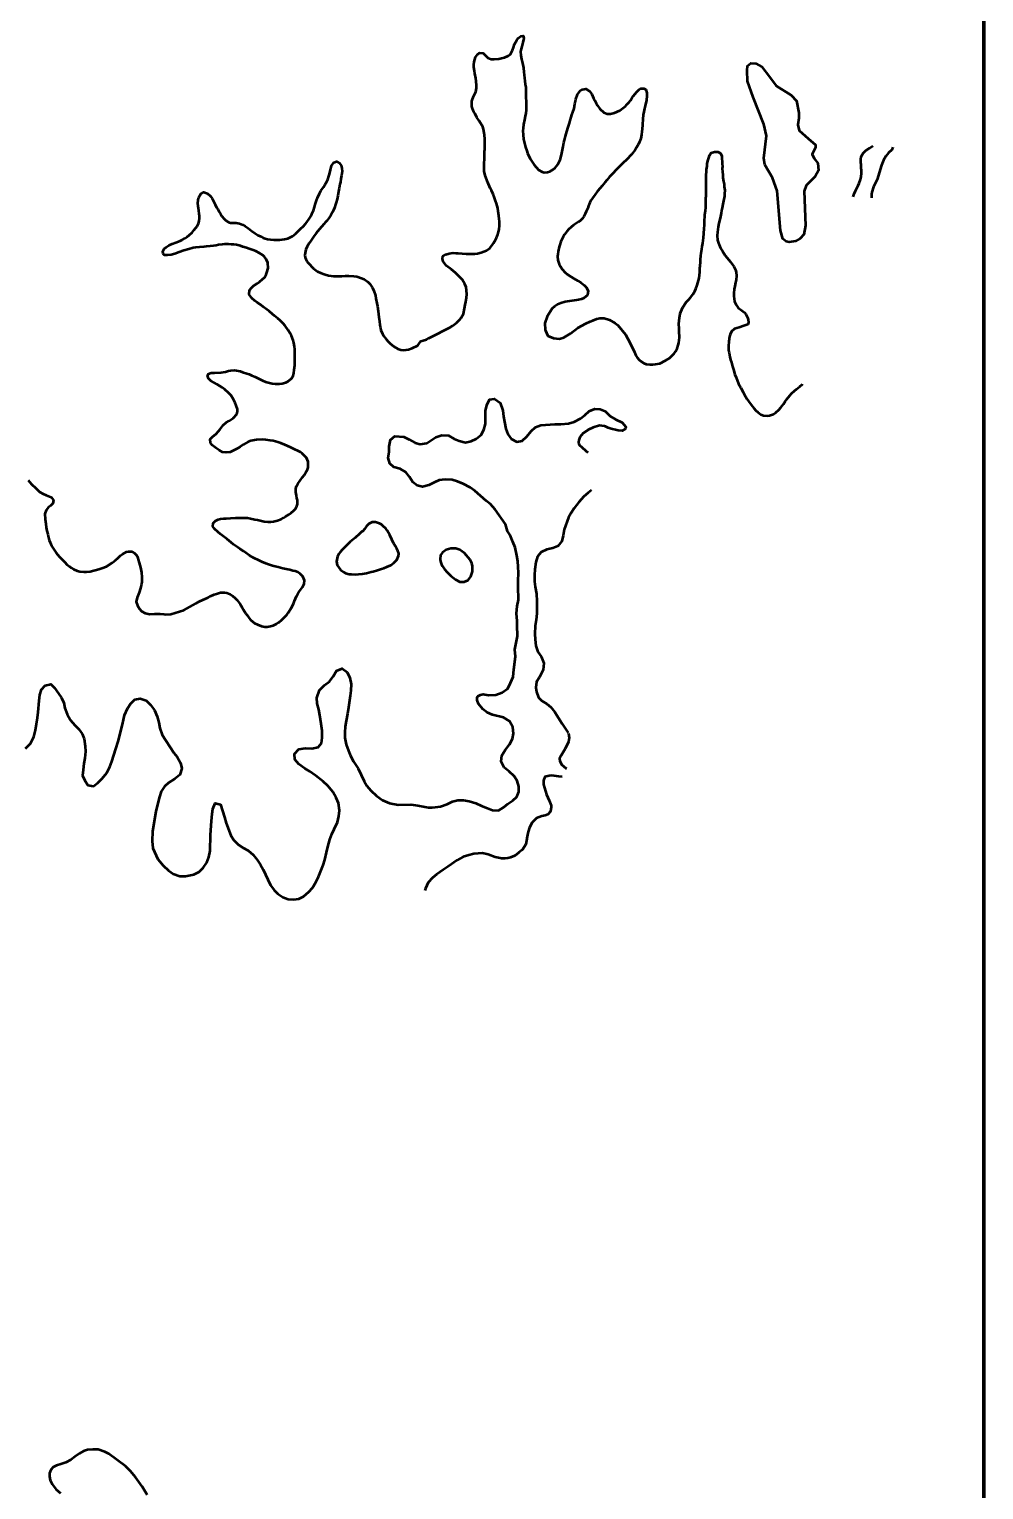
# Model space of a CAD drawing. Header units: metres. Extents: x 531395 to 538605, y 1843190 to 1853105.
# Drawn here: x 536774 to 538605, y 1848858 to 1851660 of the extents above; entities that cross this region are included whole.
import ezdxf

# ---------------------------------------------------------------- set-up
doc = ezdxf.new("R2010")
doc.units = ezdxf.units.M
doc.header["$LTSCALE"] = 4
doc.layers.add('2', color=7, linetype='Continuous', lineweight=53)
doc.layers.add('61', color=7, linetype='Continuous', lineweight=13)

msp = doc.modelspace()

# ---------------------------------------------------------------- linework, layer by layer
at = {"layer": '2'}
for points in [[(537665.8, 1851338.71), (537663.55, 1851343.55), (537660.42, 1851350.51), (537658.18, 1851355.35), (537653.75, 1851365.69), (537648.57, 1851379.2), (537646.56, 1851387.85), (537646.29, 1851393.7), (537646.59, 1851402.61), (537647.41, 1851411.58), (537647.4, 1851417.45), (537647.45, 1851425.16), (537647.56, 1851430), (537647.8, 1851437.08), (537648.11, 1851441.3), (537647.93, 1851449.89), (537647.32, 1851456.48), (537646.68, 1851460.98), (537645.35, 1851468.14), (537643.91, 1851472.81), (537637.31, 1851483.94), (537632.8, 1851490.36), (537629.01, 1851497.37), (537626.71, 1851501.55), (537624.03, 1851507.91), (537622.94, 1851511.83), (537622.87, 1851521.75), (537624.21, 1851526.08), (537626.95, 1851531.87), (537628.84, 1851536), (537630.61, 1851539.98), (537631.77, 1851547.03), (537631.97, 1851552.28), (537631.07, 1851560.27), (537630.4, 1851566.2), (537628.9, 1851574.91), (537627.94, 1851579.89), (537626.99, 1851587.23), (537627.01, 1851591.67), (537627.26, 1851597.57), (537629.82, 1851606.09), (537634.03, 1851611.65), (537637.86, 1851614.69), (537644.6, 1851614.01), (537650.11, 1851607.98), (537653.84, 1851605), (537660.23, 1851602.72), (537665.76, 1851602.3), (537675.04, 1851603.34), (537680.03, 1851604.29), (537685.73, 1851605.85), (537692.83, 1851608.87), (537697.04, 1851612.08), (537701.12, 1851619.86), (537702.81, 1851624.61), (537705.06, 1851631.27), (537709.06, 1851638.63), (537711.84, 1851642.99), (537716.64, 1851646.67), (537721.4, 1851647.33), (537722.47, 1851642.49), (537720.87, 1851634.61), (537718.85, 1851627.07), (537717.54, 1851622.49), (537716.6, 1851616.9), (537717.04, 1851609.51), (537718.26, 1851602.2), (537720.01, 1851594.7), (537721.77, 1851586.02), (537722.88, 1851577.39), (537723.2, 1851572.21), (537723.9, 1851566.02), (537724.48, 1851560.86), (537725.52, 1851553.93), (537726.21, 1851548.92), (537726.48, 1851543.07), (537726.68, 1851538.92), (537726.58, 1851529.37), (537726.88, 1851520.92), (537727.32, 1851512.36), (537726.88, 1851504.73), (537726.2, 1851499.17), (537725.55, 1851493.36), (537724.12, 1851486.28), (537722.05, 1851476.9), (537721.14, 1851469.88), (537720.92, 1851464.9), (537721.13, 1851457.22), (537722.17, 1851449.11), (537723.18, 1851443.61), (537724.54, 1851438.54), (537726.12, 1851433.76), (537728.48, 1851426.71), (537730.03, 1851422.19), (537734.81, 1851411.1), (537742.19, 1851400.05), (537751, 1851390.21), (537757.56, 1851386.38), (537761.86, 1851385.3), (537768.22, 1851385.62), (537772.52, 1851386.89)], [(537772.52, 1851386.89), (537778.99, 1851390.88), (537783.05, 1851394.21), (537787.8, 1851400.75), (537792.06, 1851409.32), (537794.11, 1851416.6), (537795.45, 1851422.11), (537798.04, 1851435.06), (537799.43, 1851442.4), (537800.74, 1851446.99), (537802.51, 1851454.5), (537803.79, 1851459.34), (537805.1, 1851463.93), (537807.44, 1851472.15), (537810.21, 1851480.04), (537811.61, 1851485.03), (537813.75, 1851491.53), (537815, 1851495.46), (537816.91, 1851500.51), (537819.11, 1851507.67), (537820.7, 1851516.73), (537821.81, 1851521.95), (537822.41, 1851525.93), (537825.57, 1851534.9), (537830.55, 1851541.73), (537834.96, 1851544.32), (537841.58, 1851545.84), (537848.92, 1851540.93), (537852.97, 1851535.12), (537856.27, 1851527.78), (537858.63, 1851523.09), (537861.39, 1851518.31), (537864.14, 1851513.53), (537868.48, 1851507.49), (537875.85, 1851499.96), (537882.79, 1851497.48), (537889.15, 1851497.8), (537896.63, 1851499.82), (537906.57, 1851504.33), (537912.78, 1851508.3), (537917.96, 1851512.14), (537920.48, 1851515.3), (537924.65, 1851519.95), (537927, 1851523.47), (537930.69, 1851528.98), (537933.32, 1851532.28), (537938.52, 1851539.39), (537943.13, 1851543.7), (537947.94, 1851546.2), (537953.12, 1851546.52), (537956.39, 1851544.15), (537958.81, 1851537.76), (537958.9, 1851532.29), (537958.26, 1851524.12), (537955.58, 1851513.11), (537954.18, 1851508.13), (537952.59, 1851501.42), (537951.79, 1851495.71), (537950.92, 1851487.26), (537950.59, 1851477.43), (537949.74, 1851467.55), (537949.29, 1851463.45), (537948.41, 1851457.34), (537946.96, 1851450.52), (537944.7, 1851443.87), (537942.82, 1851439.74), (537939.02, 1851432.92), (537936.1, 1851428.67), (537929.01, 1851419.78), (537919.45, 1851409.56), (537913.47, 1851403.54), (537909.21, 1851399.66), (537903.23, 1851393.64), (537899.48, 1851389.82), (537894.27, 1851383.88), (537890.75, 1851380.35), (537887.26, 1851376.57), (537882.12, 1851370.11), (537878.28, 1851365.89), (537872.88, 1851359.41), (537869.19, 1851355.08), (537863.72, 1851349.11), (537859.32, 1851343), (537854.34, 1851336.17), (537851.51, 1851331.16), (537849.45, 1851327.4), (537847.03, 1851321.12), (537845.43, 1851316.76), (537842.52, 1851310.17), (537840.52, 1851305.9), (537837.46, 1851300.59), (537835.37, 1851297.09), (537830.91, 1851292.67), (537827.27, 1851290.17), (537823.49, 1851287.79), (537817.94, 1851283.77), (537814.08, 1851280.99), (537808.67, 1851275.68), (537805.03, 1851272), (537800.63, 1851265.9), (537798, 1851261.42)], [(538354.5, 1851338.45), (538356.31, 1851344.37), (538359.2, 1851350.05), (538361, 1851353.78), (538364.34, 1851360.03), (538366.17, 1851364.67), (538368.51, 1851371.73), (538369.51, 1851376.8), (538370.27, 1851383.94), (538370.35, 1851389.04), (538369.97, 1851393.56), (538369.5, 1851400.04), (538369.04, 1851404.16), (538369.14, 1851410.18), (538370.08, 1851415.77), (538373.42, 1851422.02), (538378.98, 1851427.22), (538385.9, 1851431.78), (538392.06, 1851436.26), (538392.14, 1851436.33)], [(538430.76, 1851433.97), (538428.3, 1851428.73), (538422.5, 1851422.92), (538417.18, 1851416.63), (538412.83, 1851408.89), (538408.96, 1851399.21), (538400.26, 1851371.51), (538396.55, 1851363.92), (538393.32, 1851357.81), (538390.32, 1851347.29), (538389.87, 1851343.19), (538389.3, 1851338.95), (538389.43, 1851336.31)], [(537121.92, 1851339.76), (537124.93, 1851335.01), (537127.43, 1851330.2), (537130.54, 1851323.5), (537133.35, 1851318.2), (537135.45, 1851314.65), (537138.52, 1851309.39), (537140.74, 1851305.98), (537143.58, 1851301.6), (537147.74, 1851295.93), (537150.95, 1851292.9), (537156.15, 1851289.7), (537160.19, 1851288.59), (537165.66, 1851288.68), (537170.93, 1851288.23), (537176.95, 1851286.95), (537183.89, 1851284.47), (537188.19, 1851282.21), (537193.84, 1851278.41), (537200.3, 1851273.26), (537206.84, 1851268.51), (537212.57, 1851265.11), (537217.99, 1851262.19), (537222.44, 1851259.82), (537226.51, 1851258.45), (537231.06, 1851257.4), (537236.91, 1851256.49), (537243.22, 1851256.15), (537249.12, 1851255.91), (537254.33, 1851255.97), (537259.38, 1851256.41), (537263.36, 1851256.99), (537269.83, 1851258.63), (537273.58, 1851260.1), (537278.62, 1851262.88), (537284.75, 1851267.62), (537288.87, 1851271.61), (537291.81, 1851274.42), (537294.73, 1851277.49), (537299.6, 1851281.82), (537303.77, 1851286.47), (537306.29, 1851289.63), (537311.01, 1851296.42), (537314.55, 1851302.05), (537317.24, 1851308.35), (537318.9, 1851312.2), (537321.15, 1851318.85), (537322.43, 1851323.69), (537324.86, 1851331.14), (537326.85, 1851336.59), (537330.77, 1851344.73), (537333.57, 1851350.01), (537338.11, 1851357.18), (537341.15, 1851361.57), (537344.75, 1851367.85), (537346.66, 1851371.72), (537348.69, 1851378.08), (537350.06, 1851382.16), (537351.91, 1851390.07), (537353.64, 1851397.83), (537358.25, 1851404.49), (537363.29, 1851406.1), (537369.11, 1851403.1), (537372.24, 1851398.49), (537373.56, 1851393.68), (537374.18, 1851387.09), (537373.07, 1851379.52), (537371.59, 1851372.96), (537370.71, 1851366.86), (537369.71, 1851362.96), (537368.38, 1851355.1), (537367.12, 1851348.83), (537365.96, 1851340.6), (537364.65, 1851333.67), (537362.83, 1851327.85), (537361.6, 1851323.66), (537359.29, 1851317.53), (537357.58, 1851313.02), (537355.69, 1851308.9), (537352.18, 1851303.02), (537348.37, 1851297.37), (537344.48, 1851292.49), (537341.74, 1851289.05), (537339.08, 1851286.01), (537335.24, 1851281.79), (537330.18, 1851275.74), (537324.43, 1851268.82), (537319.37, 1851261.59), (537314.34, 1851254.11), (537311.19, 1851249.58), (537306.82, 1851243.21), (537304.22, 1851237.3), (537302.97, 1851231.03), (537302.71, 1851226.3), (537302.92, 1851222.14), (537305.74, 1851215.67), (537308.81, 1851211.58), (537319.28, 1851200.88), (537326.71, 1851195.18), (537332.36, 1851192.56), (537341.62, 1851189.16)], [(538067.38, 1851259.89), (538068.28, 1851268.08), (538068.64, 1851277.66), (538068.98, 1851283.96), (538069.23, 1851289.86), (538070.09, 1851304.19), (538070.91, 1851311.99), (538071.51, 1851317.14), (538071.87, 1851322.02), (538072.12, 1851329.09), (538072, 1851336), (538072.28, 1851340.47), (538072.3, 1851344.91), (538072.4, 1851352.1), (538072.28, 1851356.66), (538072.24, 1851363.97), (538072.38, 1851368.55), (538072.28, 1851375.2), (538072.42, 1851379.78), (538072.81, 1851386.75), (538073.23, 1851391.1), (538074.09, 1851397.46), (538074.65, 1851401.71), (538075.59, 1851407.3), (538077.39, 1851413.37), (538079.13, 1851417.62), (538081.81, 1851422.75), (538088.26, 1851424.65), (538094.88, 1851425), (538099.64, 1851422.14), (538102.22, 1851416.56), (538102.66, 1851411.52), (538102.9, 1851405.93), (538103.39, 1851401.55), (538103.54, 1851396.73), (538103.38, 1851392.41), (538103.7, 1851387.22), (538104.25, 1851379.97), (538104.58, 1851374.79), (538105.65, 1851367.6), (538106.71, 1851362.75), (538107.27, 1851357.86), (538107.99, 1851351.41), (538107.86, 1851344.48), (538107.58, 1851340), (538105.99, 1851330.95), (538104.53, 1851324.13), (538102.83, 1851317.28), (538102.06, 1851312.49), (538101.26, 1851306.79), (538099.27, 1851297.81), (538096.99, 1851287.9), (538095.54, 1851281.08), (538093.87, 1851270.44), (538093.5, 1851264.4), (538094.26, 1851255.34), (538095.85, 1851249.38), (538100.19, 1851239.82), (538103.72, 1851233.95), (538109.09, 1851225.68), (538112.59, 1851221.24), (538118.48, 1851214.2), (538125.82, 1851204.58), (538128.87, 1851198.4), (538130.05, 1851193.7), (538130.72, 1851186.6), (538129.76, 1851178.92), (538128.88, 1851173.99), (538127.34, 1851166.76), (538126.23, 1851161.55), (538125.58, 1851153.38), (538125.42, 1851147.88), (538126.98, 1851137.48), (538129.77, 1851131.27), (538133.79, 1851125.71), (538140.67, 1851120.22), (538145.78, 1851116.62), (538148.48, 1851113.53), (538151.55, 1851107.08), (538152.93, 1851102.93), (538153.94, 1851097.43), (538152.17, 1851093.45), (538144.76, 1851090.91), (538135.82, 1851087.95), (538126.88, 1851084.99), (538121.28, 1851080.31), (538118.53, 1851074.51), (538117.31, 1851070.33), (538115.63, 1851060.87), (538115.1, 1851051.67), (538115.51, 1851044.54), (538116.35, 1851039.41), (538117.76, 1851031.48), (538119.29, 1851026.03), (538120.82, 1851020.59), (538123.26, 1851012.77), (538124.82, 1851007.07), (538127.44, 1850997.71), (538129.68, 1850991.69), (538134.66, 1850979.98), (538138.97, 1850971.85)], [(537281.58, 1851000.02), (537282.43, 1851006.38), (537283.25, 1851015.35), (537283.32, 1851021.62), (537283.26, 1851025.66), (537283.48, 1851033), (537283.67, 1851038.24), (537283.17, 1851046.15), (537282.88, 1851051.08), (537281.67, 1851058.38), (537280.05, 1851063.43), (537276.89, 1851071.82), (537274.05, 1851077.37), (537270.69, 1851082.87), (537264.68, 1851090.94), (537260.9, 1851095.6), (537254.84, 1851101.84), (537250.57, 1851105.02), (537244.48, 1851110.34), (537240.47, 1851113.54), (537234.13, 1851118.83), (537229.83, 1851122.27), (537222.86, 1851127.36), (537218.01, 1851130.99), (537211.21, 1851135.71), (537206.53, 1851138.97), (537200.88, 1851143.94), (537196.06, 1851150.84), (537196.16, 1851159.21), (537200.05, 1851164.09), (537204.12, 1851167.42), (537210.87, 1851172.35), (537215.34, 1851175.6), (537221.58, 1851180.48), (537224.98, 1851183.86), (537228.67, 1851189.37), (537229.9, 1851193.56), (537232.12, 1851201.64), (537231.87, 1851211.93), (537228.63, 1851218.74), (537225.24, 1851223.32), (537222.17, 1851226.24), (537215.83, 1851230.36), (537208.63, 1851233.98), (537203.44, 1851236.01), (537195.67, 1851238.92), (537190.66, 1851240.58), (537183.89, 1851242.69), (537179.13, 1851244.37), (537171.62, 1851246.14), (537166.32, 1851246.85), (537161.19, 1851247.18), (537155.95, 1851247.38), (537148.24, 1851247.42), (537143.71, 1851247.04), (537136.75, 1851246.26), (537132.28, 1851245.36), (537127.67, 1851244.58), (537120.94, 1851244.09), (537113.46, 1851243.25), (537108.56, 1851242.69), (537100.83, 1851241.82), (537093.09, 1851240.95), (537088.59, 1851240.32), (537079.94, 1851238.3), (537070.58, 1851235.68), (537061.41, 1851232.43), (537053.31, 1851229.03), (537045.98, 1851226.9), (537038.87, 1851226.23), (537033.51, 1851226.28), (537030.59, 1851229.09), (537030.18, 1851233.87), (537032.49, 1851238.83), (537036.56, 1851242.16), (537042.31, 1851245.55), (537047.98, 1851248.54), (537055.14, 1851251.04), (537063.67, 1851254.09), (537067.4, 1851255.82), (537073.15, 1851259.21), (537076.67, 1851261.56), (537080.96, 1851265.18), (537086.14, 1851270.2), (537090.06, 1851274.82), (537095.9, 1851282.13), (537098.55, 1851287.52), (537099.67, 1851291.57), (537100.46, 1851297.27), (537100.4, 1851301.31), (537099.9, 1851305.69), (537099.18, 1851312.14), (537098.71, 1851316.26), (537098.14, 1851320.25), (537097.35, 1851326.03), (537097.69, 1851332.34), (537098.8, 1851336.38), (537103.29, 1851344.06), (537108.53, 1851347.4), (537115.84, 1851345.09), (537121.92, 1851339.76)], [(537341.62, 1851189.16), (537347.93, 1851187.65), (537357.33, 1851186.49), (537364, 1851186.33), (537373.78, 1851186.51), (537380.25, 1851186.98), (537386.93, 1851186.82), (537396.5, 1851186.46), (537402.23, 1851185.41), (537411.03, 1851182.61), (537416.39, 1851180.21), (537423.19, 1851175.5), (537427.29, 1851171.52), (537432.32, 1851163.99), (537435.05, 1851158.29), (537437.87, 1851149.47), (537439.08, 1851143.34), (537440.99, 1851134.55), (537442.05, 1851128.53), (537443.21, 1851119.39), (537443.88, 1851113.46), (537444.52, 1851107.79), (537445.68, 1851099.82), (537446.69, 1851091.97), (537447.5, 1851087.1), (537448.68, 1851082.41), (537451.53, 1851075.68), (537453.68, 1851071.61), (537458.59, 1851065.11), (537462.32, 1851060.96), (537466.43, 1851056.99), (537473.46, 1851051.38), (537481.03, 1851046.75), (537486.7, 1851045.04), (537492.43, 1851043.99), (537501.4, 1851045.52), (537508.39, 1851048.39), (537519.04, 1851053.51), (537521.61, 1851057.33), (537525.08, 1851061.37), (537529.77, 1851062.55), (537535.9, 1851064.94), (537540.45, 1851067.41), (537545.52, 1851069.94), (537553.31, 1851073.82), (537558.49, 1851076.49), (537566.91, 1851080.57), (537575.3, 1851084.91), (537580.45, 1851087.84), (537585.84, 1851091.06), (537593.42, 1851096.74), (537599.54, 1851102.65), (537602.78, 1851106.41), (537607.04, 1851113.81), (537609.03, 1851123.96), (537610.39, 1851131.55), (537611.44, 1851137.28), (537612.75, 1851145.39), (537613.29, 1851151.07), (537612.73, 1851159.49), (537611.83, 1851165.14), (537609.47, 1851171.01), (537604.08, 1851179.54), (537596.9, 1851187.61), (537591.51, 1851192.61), (537583.73, 1851199.05), (537574.18, 1851206.2), (537568.18, 1851214.27), (537566.4, 1851219.68), (537567.28, 1851224.61), (537573.06, 1851227.75), (537579.48, 1851229.9), (537587.07, 1851230.89), (537592.05, 1851230.67), (537596.93, 1851230.3), (537604.55, 1851229.85), (537611.91, 1851229.38), (537616.64, 1851229.13), (537621.34, 1851229.13), (537628.76, 1851229.32), (537633.8, 1851229.75), (537641.02, 1851231.74), (537646.06, 1851233.35), (537651.02, 1851235.74), (537657.17, 1851240.22), (537661.66, 1851245.55), (537664.61, 1851249.54), (537668.35, 1851255.71), (537670.38, 1851259.72), (537672.63, 1851266.37), (537674.06, 1851271.1), (537675.08, 1851275.92), (537675.7, 1851283.17), (537675.87, 1851291.02), (537675.51, 1851296.46), (537675.02, 1851302.02), (537673.49, 1851310.99), (537672.56, 1851316.89), (537670.43, 1851325.39), (537668.64, 1851330.81), (537665.8, 1851338.71)], [(537798, 1851261.42), (537793.77, 1851252.59), (537791.46, 1851246.45), (537790.24, 1851242.27), (537788.24, 1851233.3), (537787.59, 1851228.66), (537787.22, 1851223.78), (537788.01, 1851216.82), (537790.28, 1851209.38), (537792.78, 1851204.56), (537796.2, 1851199.73), (537802.02, 1851193.2), (537806.5, 1851189.4), (537813.56, 1851184.71), (537818.57, 1851181.88), (537826.4, 1851177.28), (537831.71, 1851174.22), (537838.68, 1851169.13), (537842.5, 1851165.38), (537846.09, 1851157.82), (537844.52, 1851149.68), (537838.08, 1851144.26), (537833.22, 1851142.27), (537827.37, 1851140.83), (537823.39, 1851140.25), (537819.04, 1851139.5), (537814.91, 1851139.04), (537806.03, 1851137.91), (537801.7, 1851136.9), (537793.37, 1851134.39), (537787.27, 1851131.75), (537781.29, 1851128.07), (537777.25, 1851124.48), (537767.53, 1851109.11), (537763, 1851095.92), (537763.82, 1851083.15), (537768.76, 1851072.02), (537779.88, 1851067.08), (537791.41, 1851066.25), (537799.64, 1851068.31), (537812, 1851076.55), (537826, 1851086.85), (537841.91, 1851095.21), (537849.93, 1851099.37), (537854.79, 1851101.36), (537862.53, 1851104.58), (537868.54, 1851105.65), (537876.91, 1851105.54), (537887.03, 1851102.64), (537898.1, 1851095.92), (537902.94, 1851092.29), (537917.79, 1851074.21), (537926.65, 1851057.85), (537934.77, 1851040.38), (537937.7, 1851034.05), (537940.05, 1851030.53), (537944.13, 1851025.64), (537947.49, 1851022.49), (537952.96, 1851019.06), (537957.04, 1851017.69), (537964.46, 1851016.7), (537969.93, 1851016.79), (537975.37, 1851017.15), (537983.65, 1851018.99), (537994.53, 1851024.39), (538001.83, 1851029.13), (538005.98, 1851032.86), (538011.13, 1851038.14), (538013.71, 1851041.96), (538016.76, 1851047.26), (538018.9, 1851053.77), (538020.07, 1851058.47), (538021.12, 1851068.9), (538020.73, 1851080.48), (538020.49, 1851086.06), (538020.28, 1851094.92), (538020.56, 1851100.56), (538021.24, 1851106.12), (538022.77, 1851114.52), (538027.17, 1851125.33), (538034.14, 1851136.43), (538038.89, 1851141.79), (538042.15, 1851145.29), (538046.7, 1851151.29), (538050.42, 1851157.71), (538052.79, 1851162.16), (538055.45, 1851168.72), (538056.76, 1851173.31), (538058.75, 1851182.28), (538060.05, 1851193.92), (538060.38, 1851201.4), (538060.89, 1851206.15), (538061.4, 1851213.26), (538061.76, 1851218.13), (538062.38, 1851225.38), (538063.01, 1851230.28), (538064.08, 1851238.11), (538064.59, 1851242.86), (538065.79, 1851249.66), (538066.41, 1851254.56), (538067.38, 1851259.89)], [(537271.97, 1850729.34), (537276.06, 1850732.41), (537281.3, 1850736.92), (537284.47, 1850740.02), (537287.45, 1850744.92), (537288.3, 1850748.93), (537288.26, 1850756.24), (537287.37, 1850760.71), (537286.33, 1850765.29), (537285.17, 1850772.08), (537285.45, 1850778.9), (537286.87, 1850783.63), (537289.1, 1850788.19), (537293.48, 1850794.56), (537298.28, 1850800.58), (537301.23, 1850804.57), (537303.86, 1850809.04), (537307.46, 1850815.32), (537308.69, 1850819.51), (537309.28, 1850825.84), (537308.78, 1850830.23), (537305.85, 1850837.73), (537297.62, 1850845.94), (537294.06, 1850848.54), (537288.9, 1850851.49), (537283.54, 1850853.89), (537279.81, 1850855.69), (537275.94, 1850857.6), (537268.91, 1850860.86), (537263.98, 1850862.91), (537256.33, 1850865.97), (537250.74, 1850868.08), (537242.02, 1850870.1), (537236.29, 1850871.15), (537227.52, 1850872.52), (537221.33, 1850872.99), (537209.67, 1850872.2), (537199.04, 1850870.35), (537194.17, 1850868.37), (537184.95, 1850863.29), (537178.54, 1850858.78), (537172.04, 1850855.04), (537168.23, 1850852.92), (537159.41, 1850848.92), (537151.85, 1850847.68), (537144.43, 1850848.67), (537138.15, 1850852.27), (537132.47, 1850856.33), (537124.64, 1850862.11), (537121.51, 1850866.72), (537120.73, 1850873.68), (537125.3, 1850878.24), (537132.49, 1850884.01), (537136.78, 1850888.8), (537140.15, 1850892.45), (537146.07, 1850900.16), (537151.85, 1850905.65), (537157.15, 1850908.46), (537165.17, 1850913.8), (537172.12, 1850921.63), (537173.49, 1850926.88), (537173.17, 1850930.89), (537171.06, 1850937.97), (537169.19, 1850942.98), (537165.31, 1850950.77), (537160.49, 1850957.66), (537156.33, 1850962.16), (537149.3, 1850968.94), (537144.05, 1850972.66), (537133.81, 1850978.94), (537122.11, 1850985.46), (537117.72, 1850989.67), (537115.59, 1850995.82), (537117.82, 1850999.21), (537122.72, 1851000.93), (537129.25, 1851000.89), (537141.86, 1851001.39), (537150.17, 1851002.98), (537156.01, 1851004.42), (537160.34, 1851005.43), (537166.81, 1851005.9), (537171.31, 1851005.36), (537178.39, 1851003.94), (537183.15, 1851002.25), (537191, 1850999.74), (537196.02, 1850998.09), (537200.69, 1850996), (537207.32, 1850992.83), (537215.29, 1850989.29), (537221.25, 1850986.18), (537227.42, 1850983.61), (537232.03, 1850982.04), (537239.91, 1850980.44), (537245.62, 1850979.65), (537253.81, 1850979.92), (537259.08, 1850980.64), (537265.82, 1850982.31), (537270.14, 1850984.5), (537276.95, 1850990.1), (537279.92, 1850995), (537281.58, 1851000.02)], [(538138.97, 1850971.85), (538143.39, 1850963.86), (538145.95, 1850958.54), (538150.43, 1850951.21), (538153.56, 1850946.6), (538158.53, 1850939.58), (538163.84, 1850933), (538167.45, 1850928.71), (538171.5, 1850925.25), (538177.46, 1850920.96), (538182.22, 1850919.27), (538189.25, 1850918.37), (538194.03, 1850918.78), (538201.39, 1850921.82), (538205.91, 1850924.55), (538211.95, 1850930.06), (538215.53, 1850934.25), (538220.79, 1850940.85), (538224.05, 1850945.52), (538227.42, 1850950.34), (538232.66, 1850957.2), (538236.29, 1850960.87), (538241.84, 1850966.07), (538245.91, 1850969.4), (538251.83, 1850974.76), (538256.35, 1850978.67), (538257.34, 1850979.58)], [(537639.62, 1850383.33), (537644.62, 1850384.44), (537654.73, 1850382.42), (537668.68, 1850382.85), (537680.98, 1850387.59), (537692.2, 1850395.03), (537696.89, 1850405.86), (537702.04, 1850417.43), (537703.29, 1850431.68), (537706.97, 1850456.89), (537705.27, 1850470.34), (537710.5, 1850495.68), (537709.91, 1850516.71), (537709.96, 1850525.41), (537708.6, 1850539.2), (537710.14, 1850552.96), (537712.39, 1850565.27), (537711.92, 1850590.96), (537711.73, 1850601.72), (537712.57, 1850617.27), (537711.67, 1850628.6), (537711.22, 1850639.52), (537709.08, 1850650.45), (537706.3, 1850665.98), (537701.85, 1850676.9), (537696.5, 1850689.36), (537691.48, 1850697.36), (537687.27, 1850710.49), (537667.61, 1850738.82), (537658.77, 1850748.86), (537650.69, 1850755.51), (537628.38, 1850774.42), (537619.46, 1850780.6), (537606.56, 1850787.86), (537595.5, 1850792.51), (537585.26, 1850795.58), (537571.93, 1850796.51), (537560.58, 1850794.7), (537550.93, 1850790.39), (537540.23, 1850785.07), (537528.01, 1850781.88), (537517.83, 1850784.45), (537509.87, 1850791.25), (537503.58, 1850801.32), (537496.26, 1850810.37), (537485.37, 1850816.97), (537473.21, 1850819.95), (537465.47, 1850827.03), (537462.35, 1850837.59), (537464.12, 1850849.09), (537464.09, 1850859.49), (537466.88, 1850872.26), (537475.09, 1850879.11), (537492.68, 1850878.02), (537502.64, 1850872.86), (537514.04, 1850866.33), (537524.05, 1850864.13), (537536.56, 1850865.94), (537554.14, 1850877.31), (537565.09, 1850881.51), (537578.17, 1850880.56), (537589.26, 1850874.5), (537598.48, 1850870.15), (537611.03, 1850867.09), (537621.9, 1850869.74), (537631.25, 1850874.52), (537640.78, 1850882.16), (537646.14, 1850891.5), (537648.84, 1850902.72), (537649.07, 1850913.15), (537649.03, 1850928.17), (537651.4, 1850938.97), (537656.75, 1850949.46), (537656.75, 1850949.46), (537666.72, 1850950.98), (537677.4, 1850942.95), (537682.65, 1850928.39), (537683.78, 1850917.35), (537685.49, 1850906.76), (537688.4, 1850893.61), (537692.18, 1850882.99), (537698.29, 1850874.44), (537709.01, 1850868.22), (537719.71, 1850870.08), (537728.74, 1850878.81), (537736.6, 1850888.69), (537745.32, 1850896.74), (537755.56, 1850900.35), (537782.16, 1850902.48), (537793.83, 1850902.65), (537808.34, 1850903.78), (537819.54, 1850906.86), (537831.64, 1850913.37), (537839.52, 1850919.79), (537848.07, 1850927.05), (537858.82, 1850931.87), (537869.02, 1850931.36), (537878.75, 1850927.07), (537888.13, 1850918), (537898.92, 1850911.26), (537911.61, 1850905.77)], [(537911.61, 1850905.77), (537918.37, 1850897.16), (537917.65, 1850893.36), (537911.26, 1850889.68), (537903.65, 1850889.97), (537900.86, 1850890.81), (537890.28, 1850893.46), (537884.39, 1850895.61), (537879.54, 1850897.63), (537877.28, 1850898.27), (537867.64, 1850899.48), (537855.95, 1850896.1), (537846.33, 1850891.54), (537845.4, 1850890.66), (537836.68, 1850884.92), (537829.99, 1850877.1), (537827.92, 1850871.6), (537827.65, 1850867.2), (537828.33, 1850864.58), (537829.75, 1850862.3), (537833.7, 1850858), (537841.78, 1850851.34), (537845.68, 1850847.95)], [(536771.64, 1850794.7), (536774.79, 1850791), (536778.32, 1850787.49), (536786.56, 1850779.27), (536793.59, 1850772.49), (536800.44, 1850768.43), (536806.55, 1850766.38), (536815.98, 1850762.61), (536820.17, 1850756.69), (536819.09, 1850750.04), (536814.74, 1850745.76), (536811.02, 1850742.86), (536806.19, 1850737.1), (536804.05, 1850730.59), (536804.55, 1850720.33), (536805.6, 1850711.05), (536806.67, 1850703.86), (536807.85, 1850697.99), (536809.35, 1850691.63), (536810.21, 1850687.42), (536812.35, 1850680.08), (536813.9, 1850675.56), (536816.72, 1850669.09), (536819.01, 1850664.91), (536822.78, 1850659.32), (536825.56, 1850655.46), (536831.45, 1850648.42), (536838.25, 1850641.35), (536841.63, 1850637.95), (536846.91, 1850632.8), (536850.78, 1850629.71), (536854.51, 1850626.73), (536858.84, 1850624.22), (536866.1, 1850621.25), (536870.68, 1850619.94), (536878.51, 1850618.86), (536883.69, 1850619.18), (536890.91, 1850619.99), (536898.05, 1850621.58), (536902.89, 1850622.65), (536909.45, 1850624.69), (536913.48, 1850625.93), (536921.82, 1850629.61), (536932.81, 1850636.33), (536939.39, 1850641.64), (536943.69, 1850645.26), (536949.09, 1850650.57), (536952.84, 1850653.21), (536960.6, 1850657.34), (536964.56, 1850658.18), (536970.35, 1850657.79), (536975.65, 1850654.73), (536979.47, 1850650.98), (536981.68, 1850647.57), (536983.12, 1850642.91), (536984.67, 1850636.03), (536987.24, 1850627.18), (536989.34, 1850617.76), (536990.19, 1850609.11), (536989.88, 1850600.19), (536989.26, 1850595.29), (536987.47, 1850588.04), (536984.93, 1850579.27), (536981.02, 1850569.95), (536979.25, 1850561.27), (536981.55, 1850554.74), (536985.57, 1850548.01), (536989.56, 1850543.89), (536996.02, 1850539.91), (537005.02, 1850537.66), (537014.56, 1850538.74), (537020.83, 1850538.66), (537025.27, 1850538.64), (537032.04, 1850537.7), (537036.16, 1850536.99)], [(537852.44, 1850775.42), (537846.33, 1850770.7), (537838.04, 1850763.47), (537828.31, 1850752.99), (537819.5, 1850741.33), (537813.6, 1850732.18), (537808.44, 1850723.38), (537800.3, 1850700.11), (537797.88, 1850688.66), (537795.26, 1850677.83), (537787.7, 1850668.63), (537778.41, 1850664.49), (537767.03, 1850661.78), (537755.92, 1850656.79), (537749, 1850648.69), (537745.74, 1850637.91), (537743.63, 1850623.68), (537742.87, 1850613.45), (537743.32, 1850600.4), (537744.51, 1850590), (537746.66, 1850576.76), (537747.48, 1850562.73), (537747.35, 1850539.09), (537746.5, 1850527.31), (537744.53, 1850515.27), (537743.81, 1850500.16), (537744.26, 1850489.43), (537745.76, 1850477.4), (537749.51, 1850465.88), (537755.7, 1850456.57), (537760.96, 1850444.02), (537759.75, 1850431.34), (537752.52, 1850416.86), (537747.09, 1850407.81), (537745.88, 1850396.94), (537747.09, 1850389.1), (537750.71, 1850378.23), (537757.34, 1850371.6), (537766.99, 1850365.56), (537774.23, 1850359.53), (537782.06, 1850349.87), (537795.93, 1850327.54), (537807.87, 1850310.22)], [(537036.16, 1850536.99), (537045.36, 1850537.64), (537070.74, 1850545.83), (537093.56, 1850558.34), (537099.94, 1850561.93), (537107.13, 1850565.35), (537111.22, 1850567.24), (537117.29, 1850570.15), (537121.62, 1850572.33), (537128.57, 1850575.46), (537133.36, 1850577.05), (537140.66, 1850579.44), (537148.48, 1850579.53), (537153.16, 1850578.62), (537159.46, 1850575.94), (537163.82, 1850573.16), (537168.79, 1850568.5), (537172.46, 1850564.87), (537178.43, 1850557.05), (537182.57, 1850550.47), (537184.89, 1850546.03), (537188.6, 1850539.79), (537191.67, 1850535.7), (537195.52, 1850530.52), (537198.1, 1850527.28), (537206.16, 1850520.62), (537211.55, 1850517.96), (537219.18, 1850515.16), (537225.6, 1850513.8), (537230.07, 1850513.52), (537237, 1850514.56), (537241.64, 1850516.26), (537248.2, 1850519.47), (537252.46, 1850522.17), (537258.45, 1850527.02), (537262.48, 1850530.61), (537267.95, 1850536.58), (537270.78, 1850540.42), (537276.55, 1850549.43), (537280.81, 1850558), (537282.92, 1850563.59), (537284.66, 1850567.84), (537286.52, 1850572.22), (537289.63, 1850578.19), (537292.21, 1850582), (537297.84, 1850589.95), (537301.18, 1850596.2), (537301.78, 1850602.53), (537298.96, 1850610.18), (537293.94, 1850615.36), (537289.17, 1850618.22), (537283.73, 1850620.21), (537279.83, 1850621.21), (537273.92, 1850622.64), (537269.91, 1850623.49), (537260.65, 1850625.71), (537251.51, 1850628.08), (537245.46, 1850629.62), (537240.62, 1850630.9), (537233.16, 1850633.32), (537227.89, 1850634.95), (537220.06, 1850638.38), (537214.84, 1850640.66), (537204.06, 1850645.97), (537196.63, 1850650.49), (537189.18, 1850655.27), (537184.65, 1850658.41), (537177.73, 1850662.99), (537173.43, 1850666.42), (537166.06, 1850671.59), (537161.44, 1850675.51), (537153.69, 1850681.69), (537148.56, 1850685.55), (537140.73, 1850691.33), (537136.28, 1850694.87), (537129.51, 1850701.68), (537126.41, 1850706.04), (537126.46, 1850712.57), (537131.04, 1850717.13), (537136.39, 1850719.43), (537140.72, 1850720.44), (537147.39, 1850721.45), (537151.55, 1850721.66), (537160.26, 1850721.99), (537169.6, 1850722.52), (537174.27, 1850722.78), (537184.7, 1850722.91), (537192.72, 1850722.38), (537198.19, 1850721.3), (537206.59, 1850719.76), (537211.81, 1850718.65), (537219.69, 1850717.06), (537224.65, 1850715.92), (537231.9, 1850715.3), (537237.29, 1850714.99), (537242.56, 1850715.72), (537250.29, 1850717.76), (537257.31, 1850720.38), (537261.49, 1850722.68), (537265.64, 1850725.23), (537271.97, 1850729.34)], [(537358.55, 1850125.55), (537365.36, 1850139.04), (537367.67, 1850150.35), (537369.28, 1850161.06), (537367.05, 1850175.06), (537362.93, 1850185.25), (537356.17, 1850197.32), (537346.81, 1850208.46), (537338, 1850217.09), (537323.23, 1850228.38), (537312.08, 1850236.1), (537302.43, 1850241.93), (537290.93, 1850250.38), (537283.39, 1850259.16), (537282.91, 1850270.15), (537291.17, 1850278.79), (537303.76, 1850280.99), (537315.91, 1850280.32), (537327.85, 1850282.58), (537334.65, 1850290.54), (537335.95, 1850300.58), (537335.86, 1850313.79), (537333.65, 1850327.54), (537331.61, 1850344.39), (537329.66, 1850354.69), (537326.5, 1850366.66), (537325.8, 1850377.37), (537330.41, 1850392.15), (537340.53, 1850401.39), (537349.73, 1850408.6), (537356.83, 1850418.4), (537363.46, 1850429.04), (537373.95, 1850433.83), (537383.89, 1850426.61), (537389.11, 1850415.77), (537391.62, 1850403.86), (537391.11, 1850391.35), (537389.31, 1850381.25), (537386.32, 1850358.96), (537384.27, 1850346.52), (537381.65, 1850333.38), (537380.05, 1850322.67), (537379.18, 1850311.14), (537379.46, 1850300.77), (537381.8, 1850288.07), (537386.17, 1850275.6), (537390.34, 1850266.06), (537396.17, 1850255.42), (537404.75, 1850242.14), (537410.75, 1850229.98), (537416.5, 1850217.8), (537421.68, 1850208.37), (537429.26, 1850199.34), (537440.16, 1850189.28), (537451.66, 1850180.83), (537465.25, 1850175.32), (537481.44, 1850172.4), (537505.82, 1850172.71), (537519.58, 1850171.15), (537533.02, 1850168.33), (537539.58, 1850167.08), (537546.77, 1850166.77), (537552.71, 1850167.39), (537562.72, 1850168.64), (537575.53, 1850173.65), (537585.54, 1850178.34), (537595.85, 1850180.84), (537606.79, 1850181.16), (537617.73, 1850179.28), (537630.55, 1850175.53), (537641.18, 1850170.52), (537652.79, 1850165.83), (537662.57, 1850162.19), (537674.1, 1850161.32), (537684.46, 1850167.38), (537692.27, 1850174.3), (537701.33, 1850180.47), (537708.98, 1850187.76), (537713.32, 1850196.98), (537713.18, 1850207.24), (537709.91, 1850217.91), (537703.97, 1850227.25), (537694.37, 1850236.05), (537685.16, 1850243.6), (537678.99, 1850254.97), (537680.56, 1850267.09), (537686.76, 1850276.92), (537694.91, 1850287.73), (537700.99, 1850298.57), (537703, 1850309.2), (537701.36, 1850321.34), (537695.04, 1850332.82), (537683.64, 1850339.35), (537662.32, 1850345.02), (537652.34, 1850349.28), (537643.92, 1850355.51), (537635.95, 1850365.78), (537632.94, 1850372.75), (537632.94, 1850377.21), (537634.61, 1850380.54), (537639.62, 1850383.33)], [(536766.68, 1850280.39), (536776.13, 1850289.94), (536782.63, 1850302.75), (536785.95, 1850315.32), (536787.78, 1850327.47), (536789.83, 1850338.75), (536791.13, 1850349.94), (536793.13, 1850371.87), (536794.43, 1850383.06), (536797.33, 1850393.66), (536804.3, 1850401.26), (536815.08, 1850403.52), (536822.68, 1850396.55), (536830.35, 1850385.61), (536835.92, 1850377.25), (536840.06, 1850367.96), (536842.51, 1850357.71), (536846.51, 1850346.22), (536853, 1850334.38)], [(536853, 1850334.38), (536861.11, 1850325.16), (536868.96, 1850317.06), (536875.5, 1850308.17), (536879.27, 1850298.71), (536881.36, 1850284.83), (536881.76, 1850274.6), (536880.27, 1850261.72), (536878.77, 1850251.14), (536877.68, 1850239.33), (536876.32, 1850228.65), (536880.41, 1850218.71), (536886.55, 1850209.91), (536897.31, 1850207.8), (536905.44, 1850214.24), (536913.62, 1850222.49), (536922.86, 1850233.82), (536928.67, 1850244.88), (536932.61, 1850255.34), (536939.85, 1850279.79), (536944.29, 1850293.78), (536952.83, 1850325.96), (536956.96, 1850343.89), (536962.5, 1850357.23), (536968.31, 1850365.99), (536976.21, 1850374.46), (536986.43, 1850376.01), (536998.31, 1850372.09), (537006.27, 1850364.14), (537014.42, 1850353.51), (537019.63, 1850341.52), (537022.2, 1850330.25), (537024.12, 1850319.04), (537028.6, 1850306.71), (537051.4, 1850272.19), (537057.96, 1850264.21), (537064.16, 1850252.58), (537066.56, 1850241.69), (537063.01, 1850229.98), (537052.97, 1850222.29), (537040.79, 1850214.23), (537033.09, 1850207.44), (537027.11, 1850197.9), (537023.92, 1850187.53), (537019.09, 1850170.15), (537016.73, 1850159.35), (537010.63, 1850121.41), (537009.51, 1850102.25), (537011.19, 1850089.28), (537020.68, 1850068.12), (537030.8, 1850055.91), (537040.75, 1850046.39), (537050.09, 1850039.87), (537063.07, 1850035.32), (537073.72, 1850035.37), (537089.8, 1850038.48), (537100.02, 1850043.5), (537107.24, 1850051.13), (537114.54, 1850061.46), (537118.66, 1850071.56), (537120.85, 1850083.88), (537121.87, 1850114.43), (537123.6, 1850140.95), (537124.75, 1850154.56), (537126.19, 1850164.49), (537126.19, 1850164.49), (537130.5, 1850175.12), (537141.05, 1850172.73), (537148.55, 1850148.54), (537151.43, 1850136.79), (537160.79, 1850113.2), (537166.64, 1850104.63), (537175.63, 1850095.63), (537184.52, 1850089.71), (537193.61, 1850084.32), (537203.55, 1850075.95), (537211.01, 1850066.78), (537217.75, 1850057.28), (537222.62, 1850048.33), (537227.18, 1850038.7), (537231.4, 1850028.65), (537236.47, 1850017.93), (537243.46, 1850008.45), (537250.92, 1850001.59), (537260.29, 1849994.83), (537270.59, 1849991.25), (537280.85, 1849990.23), (537291.32, 1849991.81), (537300.16, 1849996.54), (537310.23, 1850005.13), (537317.28, 1850013.12), (537323.68, 1850023.48), (537328.67, 1850033.81), (537334.16, 1850046.5), (537337.77, 1850056.54), (537340.84, 1850066.78), (537344.27, 1850080.65), (537346.38, 1850091.43), (537350.57, 1850105.38), (537354.15, 1850115.68), (537358.55, 1850125.55)], [(537808.05, 1850309.79), (537809.8, 1850300.38), (537808.6, 1850293.14), (537801.97, 1850279.26), (537794.32, 1850266.83), (537791.11, 1850260.8), (537791.51, 1850256.37), (537794.73, 1850249.69), (537803.17, 1850242.45), (537804.36, 1850241.94)], [(537795.91, 1850226.05), (537789.9, 1850226.75), (537776.64, 1850228.56), (537771.21, 1850227.96), (537762.77, 1850225.55), (537760.36, 1850218.91), (537760.36, 1850211.06), (537766, 1850192.19), (537771.16, 1850180.7), (537775.07, 1850171.13), (537775.36, 1850167.44), (537773.98, 1850159.41), (537773.98, 1850159.41), (537768.69, 1850153.84), (537763.68, 1850151.6), (537757.04, 1850150.21), (537747.29, 1850146.66), (537739.87, 1850139.65)], [(537739.87, 1850139.65), (537738.75, 1850138.24), (537733.79, 1850128.81), (537730.74, 1850120.63), (537730.04, 1850117.73), (537728.65, 1850108.45), (537728.6, 1850106.65), (537726.37, 1850096.89), (537725.9, 1850095.43), (537720.79, 1850087.27), (537718.6, 1850085.09), (537713.34, 1850080.52), (537708.03, 1850076.44), (537704.65, 1850074.52), (537697.08, 1850071.09), (537692.18, 1850070.15), (537686.6, 1850069.51), (537679.55, 1850069.35), (537677.07, 1850069.71), (537667.71, 1850071.86), (537654.4, 1850077.15), (537643.51, 1850079.12), (537626.95, 1850078.01), (537617.06, 1850075.73), (537606.03, 1850072.29), (537594.77, 1850066.26), (537577.3, 1850053.87), (537567.88, 1850047.53), (537555.28, 1850038.65), (537547.29, 1850032.09), (537539.45, 1850023.11), (537533.79, 1850011.94), (537533.03, 1850007.62)], [(537000.17, 1848848.37), (536990.31, 1848864.68), (536977.54, 1848882.71), (536968.03, 1848894.12), (536958.76, 1848903.39), (536926.28, 1848927), (536919, 1848931.22), (536906.23, 1848935.35), (536895.61, 1848935.84), (536885.92, 1848934.82), (536877.73, 1848932.04), (536870.13, 1848927.82), (536862.07, 1848922.03), (536853.54, 1848915.66), (536844.22, 1848910.48), (536834.54, 1848907.52), (536826.14, 1848904.72), (536819.91, 1848901.73), (536815.04, 1848896.32), (536813.06, 1848890.16), (536812.52, 1848883.63), (536813.95, 1848876.9), (536817.98, 1848869.07), (536825.5, 1848859.05), (536833.58, 1848851.69)]]:
    msp.add_lwpolyline(points, dxfattribs=at)
for points in [[(538250.29, 1851489.36), (538248.21, 1851476.37), (538251.14, 1851465.36), (538268.04, 1851450.25), (538281.97, 1851438.16), (538281.93, 1851433.16), (538275.85, 1851420.2), (538279.8, 1851412.18), (538286.75, 1851403.13), (538287.66, 1851389.13), (538281.58, 1851377.17), (538264.48, 1851360.27), (538260.41, 1851349.3), (538262.99, 1851283.29), (538259.89, 1851266.31), (538252.84, 1851258.35), (538243.81, 1851253.41), (538231.79, 1851251.48), (538225.8, 1851252.52), (538219.83, 1851257.56), (538214.93, 1851273.59), (538208.41, 1851349.63), (538199.57, 1851374.68), (538184.73, 1851399.77), (538182.81, 1851412.79), (538188.08, 1851455.75), (538183.22, 1851477.78), (538162.55, 1851529.91), (538151.73, 1851559.98), (538150.87, 1851580.98), (538151.92, 1851589.98), (538157.95, 1851594.94), (538167.95, 1851593.87), (538178.91, 1851587.81), (538193.79, 1851568.71), (538206.68, 1851551.63), (538235.57, 1851533.45), (538245.5, 1851522.39), (538250.02, 1851499.32)], [(537411.42, 1850695.56), (537407.52, 1850691.85), (537398.97, 1850684.36), (537389.41, 1850676.5), (537380.34, 1850667.78), (537374.01, 1850661.32), (537370.24, 1850656.59), (537367.86, 1850653.32), (537365.18, 1850648.18), (537363.36, 1850638.84), (537364.66, 1850631.94), (537370.92, 1850622.72), (537377.17, 1850618.2), (537380.9, 1850616.4), (537387.49, 1850614.66), (537392.22, 1850614.41), (537399.96, 1850614.11), (537405.4, 1850614.46), (537413.28, 1850615.21), (537420.67, 1850616.83), (537425.14, 1850617.72), (537429.58, 1850618.88), (537433.9, 1850619.89), (537442.01, 1850622.1), (537445.9, 1850623.46), (537449.8, 1850624.81), (537454.09, 1850626.08), (537459.68, 1850628.66), (537467.52, 1850632.03), (537473.34, 1850636.07), (537478.91, 1850642.19), (537482.34, 1850650.01), (537482.79, 1850654.11), (537481.18, 1850659.15), (537479.06, 1850662.96), (537475.78, 1850668.86), (537472.68, 1850674.38), (537469.32, 1850681.06), (537465.49, 1850689.5), (537460.44, 1850698.46), (537457.94, 1850702.1), (537453.09, 1850706.91), (537449.5, 1850709.77), (537445.72, 1850712.08), (537438.38, 1850714.65), (537431.88, 1850714.44), (537425.61, 1850710.99), (537421, 1850706.69), (537417.2, 1850701.04), (537413.99, 1850697.02)], [(537592.01, 1850663.92), (537582.75, 1850663.8), (537573.76, 1850661.35), (537566.63, 1850656.24), (537563.03, 1850651.13), (537562.24, 1850643.08), (537563.07, 1850639.13), (537564.89, 1850633.46), (537566.61, 1850629.73), (537570.49, 1850624.29), (537575.28, 1850618.83), (537578.58, 1850615.02), (537582.51, 1850611.42), (537588.11, 1850606.96), (537591.69, 1850604.09), (537599.98, 1850600.07), (537608.09, 1850599.93), (537615.79, 1850603.41), (537621.05, 1850610.01), (537623.91, 1850619.47), (537624.47, 1850623.71), (537624.41, 1850630.1), (537622.85, 1850635.8), (537619.43, 1850641.81), (537608.65, 1850655.18), (537599.64, 1850661.37)]]:
    msp.add_lwpolyline(points, close=True, dxfattribs=at)
at = {"layer": '61', "lineweight": 158}
msp.add_lwpolyline([(531395, 1843895), (538605, 1843895), (538605, 1853105), (531395, 1853105)], close=True, dxfattribs=at)

doc.saveas('drawing.dxf')
